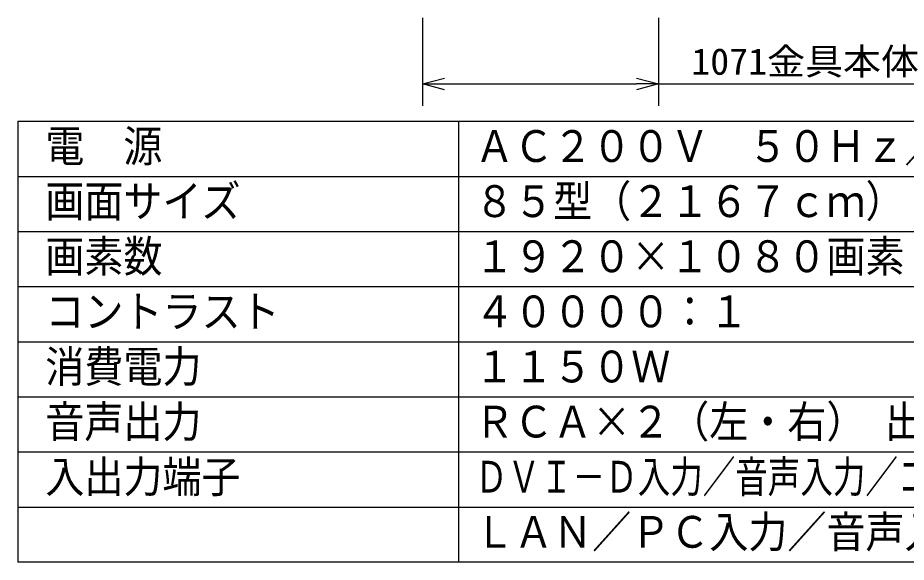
# Model space of a CAD drawing. Units: millimetres, scale not verified. Extents: x -62 to 64, y -57 to 57.
# Drawn here: x -62.3 to 18.4, y -56.5 to -7.1 of the extents above; entities that cross this region are included whole.
import ezdxf
from ezdxf.enums import TextEntityAlignment as Align

# ---------------------------------------------------------------- set-up
doc = ezdxf.new("R2010")
doc.units = ezdxf.units.MM
doc.header["$LTSCALE"] = 0.190236
doc.header["$PDMODE"] = 32
doc.header["$PDSIZE"] = 0.0951
for name, color, linetype in [('0-0_MOJI1', 2, 'Continuous'), ('0-2_SUNPO', 3, 'Continuous'), ('0-3_WAKU', 1, 'Continuous'), ('0-5_Defpoints', 7, 'Continuous')]:
    doc.layers.add(name, color=color, linetype=linetype)
doc.styles.add('ＭＳ ゴシック', font='')
doc.styles.get('ＭＳ ゴシック').set_extended_font_data('MS Gothic')

# ---------------------------------------------------------------- blocks, each defined once
blk = doc.blocks.new('_OPEN30')
at = {"layer": '0-5_Defpoints'}
blk.add_line((0, 0), (-1, 0), dxfattribs=at)
blk.add_lwpolyline([(-1, 0.26795), (0, 0), (-1, -0.26795)], dxfattribs=at)

msp = doc.modelspace()

# ---------------------------------------------------------------- linework, layer by layer
at = {"layer": '0-2_SUNPO'}
for p, q in [((-25.5385, -7.1073), (-25.5385, -15.1073)), ((-4.1185, -7.1073), (-4.1185, -15.1073)), ((-23.5385, -13.1073), (-6.1185, -13.1073)), ((-4.1185, -13.1073), (20.3815, -13.1073))]:
    msp.add_line(p, q, dxfattribs=at)
at = {"layer": '0-3_WAKU', "color": 4}
for p, q in [((-62.2668, -16.5), (-62.2668, -56.5001)), ((-62.2668, -16.5), (62.7334, -16.5)), ((-22.2668, -16.5), (-22.2668, -56.5001))]:
    msp.add_line(p, q, dxfattribs=at)
at = {"layer": '0-3_WAKU'}
for p, q in [((-62.2668, -21.5), (62.7334, -21.5)), ((-62.2668, -26.5), (62.7334, -26.5)), ((-62.2668, -31.5001), (62.7334, -31.5001)), ((-62.2668, -36.5001), (62.7334, -36.5001)), ((-62.2668, -41.5001), (62.7334, -41.5001)), ((-62.2668, -46.5001), (62.7334, -46.5001)), ((-62.2668, -51.5001), (62.7334, -51.5001))]:
    msp.add_line(p, q, dxfattribs=at)
at = {"layer": '0-3_WAKU', "color": 4}
msp.add_lwpolyline([(62.7334, -16.5), (62.7334, -56.5001), (-62.2668, -56.5001)], dxfattribs=at)
at = {"layer": '0-5_Defpoints'}
msp.add_point((-4.1185, -13.1073), dxfattribs=at)

# ---------------------------------------------------------------- block references
at = {"layer": '0-2_SUNPO', "xscale": 2, "yscale": 2, "rotation": 180}
msp.add_blockref('_OPEN30', (-25.5385, -13.1073), dxfattribs=at)
at = {"layer": '0-2_SUNPO', "xscale": 2, "yscale": 2}
msp.add_blockref('_OPEN30', (-4.1185, -13.1073), dxfattribs=at)

# ---------------------------------------------------------------- texts
at = {"layer": '0-0_MOJI1', "style": 'ＭＳ ゴシック'}
for s, height, width, p in [('電  源', 2.887, 0.9, (-59.7668, -21.0552)), ('ＡＣ２００Ｖ\u3000５０Ｈｚ／６０Ｈｚ', 2.887, 0.9, (-20.7667, -21.0552)), ('画面サイズ', 2.887, 0.9, (-59.7668, -26.0552)), ('８５型（２１６７ｃｍ）１６：９', 2.887, 0.9, (-20.7667, -26.0552)), ('画素数', 2.887, 0.9, (-59.7668, -31.0552)), ('１９２０×１０８０画素', 2.887, 0.9, (-20.7667, -31.0552)), ('コントラスト', 2.887, 0.9, (-59.7668, -36.0552)), ('４００００：１', 2.887, 0.9, (-20.7667, -36.0552)), ('消費電力', 2.887, 0.9, (-59.7668, -41.0552)), ('１１５０Ｗ', 2.887, 0.9, (-20.7667, -41.0552)), ('音声出力', 2.887, 0.9, (-59.7668, -46.0552)), ('ＲＣＡ×２（左・右） 出力：可変', 2.887, 0.9, (-20.7667, -46.0552)), ('入出力端子', 2.887, 0.9, (-59.7668, -51.0552)), ('ＤＶＩ－Ｄ入力／音声入力／コンポーネント入力／音声入力', 2.886, 0.75, (-20.7667, -51.0552)), ('ＬＡＮ／ＰＣ入力／音声入力／シリアル', 2.887, 0.9, (-20.7667, -56.0552))]:
    msp.add_text(s, height=height, dxfattribs=dict(at, width=width)).set_placement(p, align=Align.BOTTOM_LEFT)
at = {"layer": '0-2_SUNPO', "style": 'ＭＳ ゴシック', "width": 1.05}
msp.add_text('1071金具本体', height=2.406, dxfattribs=at).set_placement((-1.1375, -12.9978), align=Align.BOTTOM_LEFT)

doc.saveas('drawing.dxf')
